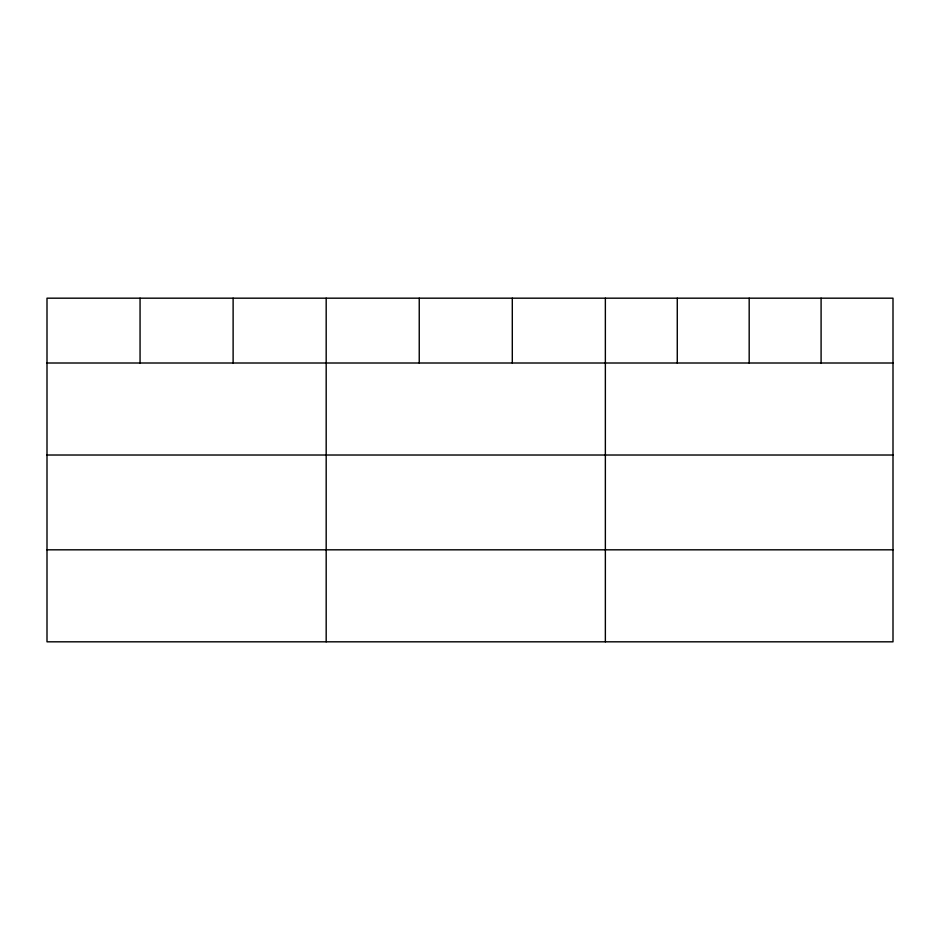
<?xml version="1.0" encoding="UTF-8"?>
<svg xmlns="http://www.w3.org/2000/svg" width="940" height="940" viewBox="0 0 940 940"><rect width="100%" height="100%" fill="white"/><g stroke="black" fill="none" stroke-linecap="round" stroke-linejoin="round"><path stroke-width="1.41" d="M893 455.019L893 298.18L47 298.18L47 641.82L893 641.82L893 455.019L47 455.019M47 363.005L893 363.005M47 549.818L893 549.818M821.09 298.18L821.09 363.005M749.18 298.18L749.18 363.005M677.27 298.18L677.27 363.005M605.36 298.18L605.36 641.82M512.3 298.18L512.3 363.005M419.24 298.18L419.24 363.005M326.18 298.18L326.18 641.82M233.12 298.18L233.12 363.005M140.06 298.18L140.06 363.005"/></g></svg>
